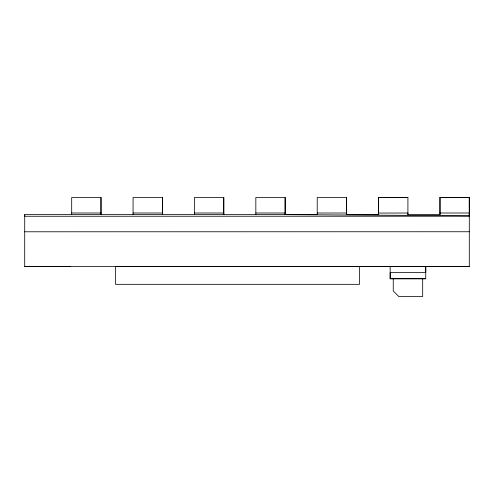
<?xml version="1.0" encoding="UTF-8"?>
<svg xmlns="http://www.w3.org/2000/svg" width="494" height="494" viewBox="0 0 494 494"><rect width="100%" height="100%" fill="white"/><g stroke="black" fill="none" stroke-linecap="round" stroke-linejoin="round"><path stroke-width="0.74" d="M70.142 266.513L24.7 266.507L24.719 214.637L317.222 214.637L317.222 197.489L346.535 197.501L346.535 214.637L354.914 214.643M100.998 197.501L100.998 214.637L100.998 197.495L71.692 197.501L71.692 214.637M162.384 197.501L162.384 214.637L162.384 197.495L133.071 197.495L133.071 214.637M223.77 197.501L223.77 214.637L223.77 197.495L194.457 197.495L194.457 214.637M469.294 215.717L285.149 214.637L285.149 197.501L255.836 197.489L255.836 214.637M407.914 214.649L407.914 197.507L378.608 197.477L378.608 214.637L374.773 214.643M425.729 266.47L469.294 266.525L469.3 197.532L439.987 197.52L439.981 214.606L407.914 214.594L407.914 213.031L378.602 213.05L378.608 213.834M425.742 266.507L115.46 266.538L115.46 284.322L359.521 284.322L359.521 266.538M469.275 231.748L24.719 231.785M439.987 214.662L439.987 197.52L469.269 197.526L454.221 197.526M451.034 197.52L452.986 197.52M407.914 197.507L378.608 197.501L378.608 214.637L346.535 214.637L346.535 197.489M439.993 197.52L454.208 197.52M71.692 213.013L100.998 213.013M133.071 213.013L162.384 213.013M194.457 213.013L223.77 213.013M255.836 213.013L285.149 213.013M317.222 213.013L346.535 213.013M439.981 213.019L469.294 213L469.294 216.23L24.719 216.267L24.719 214.637M24.7 266.513L469.294 266.519M425.748 278.74L390.18 278.74L425.748 278.74L425.742 266.482M469.3 216.267L469.257 197.538M425.735 266.408L425.742 272.54L390.186 272.608L390.18 278.74L390.18 266.476M422.685 278.74L422.685 296.524L398.769 296.524L393.249 291.003L393.249 278.74M285.149 197.489L285.149 214.637"/></g></svg>
